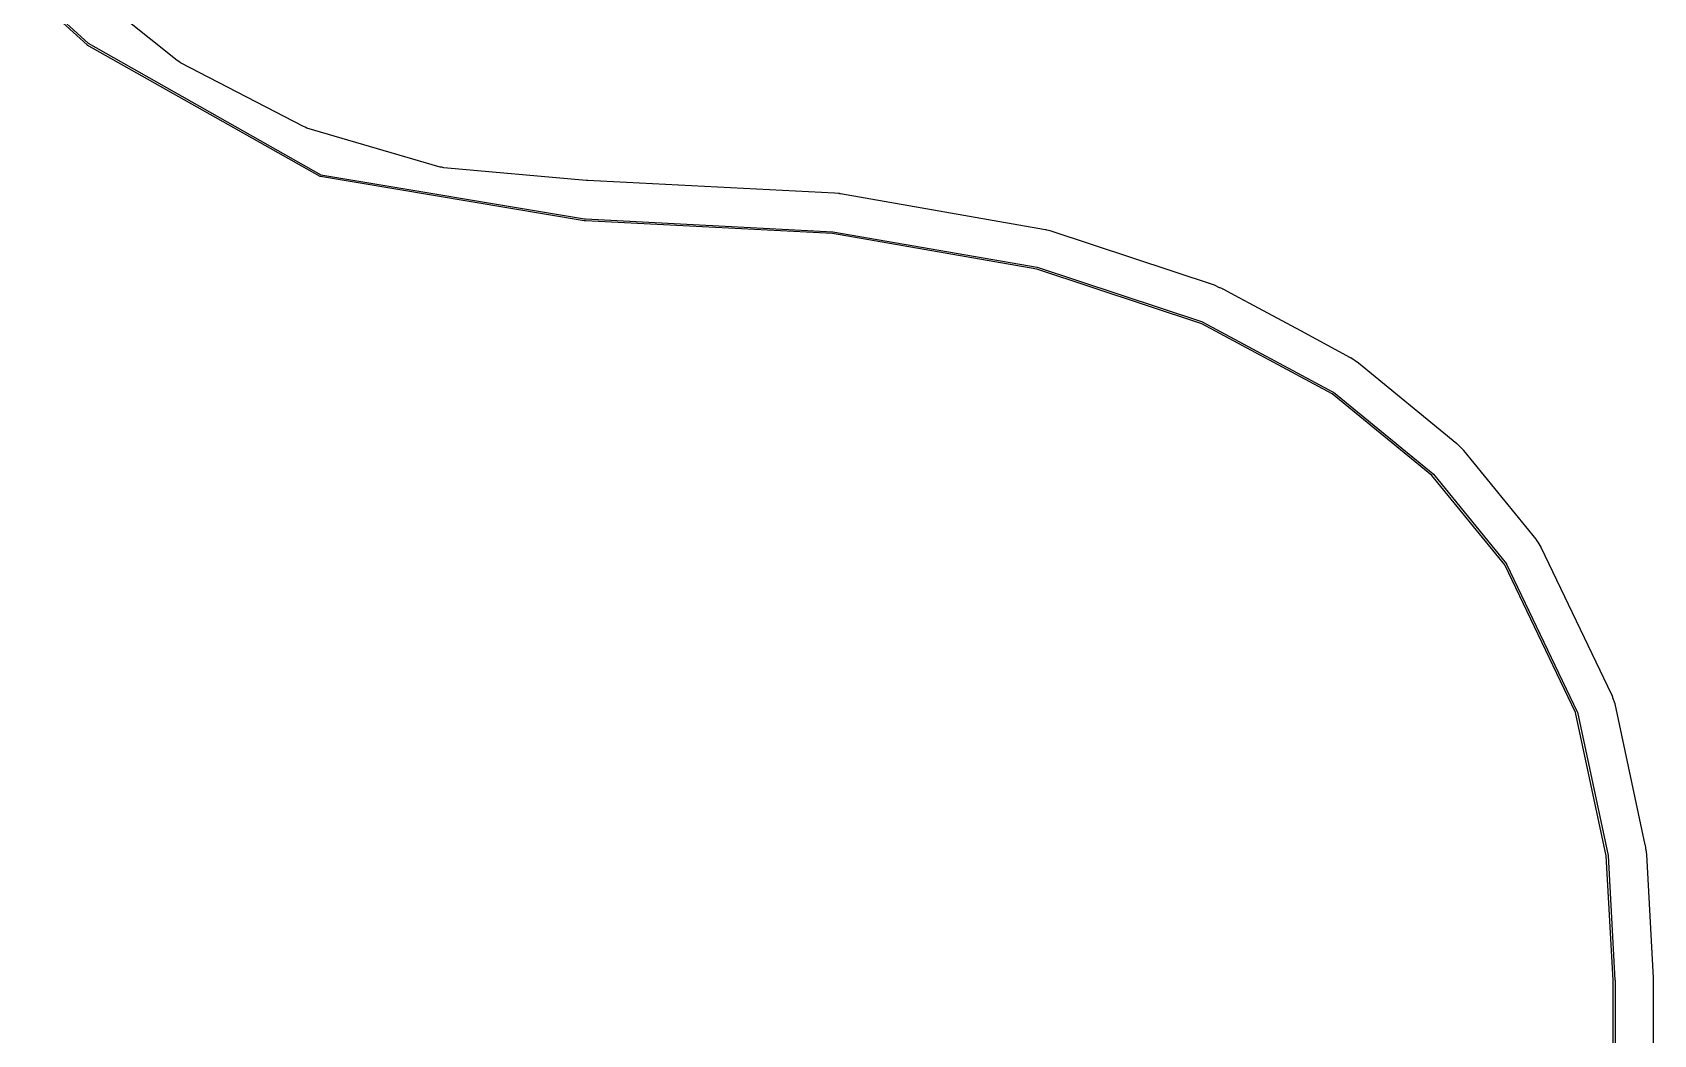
# Model space of a CAD drawing. Extents: x 69.6 to 139.6, y -158 to -61.
# Drawn here: x 73.37 to 81.79, y -105.31 to -100.11 of the extents above; entities that cross this region are included whole.
import ezdxf

# ---------------------------------------------------------------- set-up
doc = ezdxf.new("R2010")
doc.units = 0
doc.header["$MEASUREMENT"] = 0
doc.layers.add('BLACK', color=7, linetype='CONTINUOUS')

msp = doc.modelspace()

# ---------------------------------------------------------------- linework, layer by layer
at = {"layer": 'Black'}
for p, q in [((74.1241, -100.253), (73.5508, -99.7937)), ((73.656, -100.171), (73.3719, -99.9129)), ((73.3787, -99.9056), (73.6623, -100.163)), ((73.6564, -100.171), (73.656, -100.171)), ((73.6569, -100.172), (73.6564, -100.171)), ((74.866, -100.856), (73.6569, -100.172)), ((73.6623, -100.163), (74.8702, -100.847)), ((74.1326, -100.258), (74.1241, -100.253)), ((74.1404, -100.264), (74.1326, -100.258)), ((74.7798, -100.596), (74.1404, -100.264)), ((74.7892, -100.599), (74.7798, -100.596)), ((74.7979, -100.604), (74.7892, -100.599)), ((75.4898, -100.806), (74.7979, -100.604)), ((75.4996, -100.807), (75.4898, -100.806)), ((75.509, -100.81), (75.4996, -100.807)), ((74.8676, -100.856), (74.866, -100.856)), ((76.2378, -101.086), (74.8676, -100.856)), ((74.8702, -100.847), (76.2394, -101.076)), ((76.2486, -100.876), (75.509, -100.81)), ((76.2532, -100.875), (76.2486, -100.876)), ((76.2555, -100.876), (76.2532, -100.875)), ((77.5385, -100.941), (76.2555, -100.876)), ((77.5598, -100.944), (77.5385, -100.941)), ((77.564, -100.944), (77.5598, -100.944)), ((77.5649, -100.945), (77.564, -100.944)), ((77.5669, -100.945), (77.5649, -100.945)), ((77.5684, -100.945), (77.5669, -100.945)), ((77.5697, -100.945), (77.5684, -100.945)), ((78.6244, -101.13), (77.5697, -100.945)), ((76.2395, -101.086), (76.2378, -101.086)), ((76.2394, -101.076), (76.2411, -101.076)), ((76.2412, -101.085), (76.2395, -101.086)), ((76.2411, -101.076), (76.2418, -101.077)), ((76.2419, -101.084), (76.2412, -101.085)), ((76.2418, -101.077), (76.2421, -101.077)), ((76.2432, -101.085), (76.2419, -101.084)), ((76.2421, -101.077), (76.2437, -101.076)), ((76.2449, -101.086), (76.2432, -101.085)), ((76.2437, -101.076), (76.2454, -101.076)), ((77.5291, -101.152), (76.2449, -101.086)), ((76.2454, -101.076), (77.5299, -101.142)), ((77.5299, -101.142), (77.5302, -101.142)), ((77.5302, -101.142), (77.5305, -101.142)), ((77.5305, -101.142), (78.5916, -101.327)), ((78.635, -101.133), (78.6244, -101.13)), ((78.6381, -101.133), (78.635, -101.133)), ((78.641, -101.134), (78.6381, -101.133)), ((78.6598, -101.138), (78.641, -101.134)), ((79.5126, -101.42), (78.6598, -101.138)), ((78.5895, -101.336), (77.5291, -101.152)), ((79.4477, -101.621), (78.5895, -101.336)), ((78.5916, -101.327), (78.592, -101.327)), ((78.592, -101.327), (78.5923, -101.327)), ((78.5923, -101.327), (79.4512, -101.611)), ((79.5389, -101.433), (79.5126, -101.42)), ((79.5406, -101.433), (79.5389, -101.433)), ((79.5421, -101.434), (79.5406, -101.433)), ((79.5512, -101.438), (79.5421, -101.434)), ((79.554, -101.439), (79.5512, -101.438)), ((79.5558, -101.44), (79.554, -101.439)), ((79.5572, -101.441), (79.5558, -101.44)), ((79.6404, -101.486), (79.5572, -101.441)), ((79.693, -101.514), (79.6404, -101.486)), ((79.9604, -101.658), (79.693, -101.514)), ((80.1248, -101.984), (79.4477, -101.621)), ((79.4512, -101.611), (79.4516, -101.611)), ((79.4516, -101.611), (79.452, -101.612)), ((79.452, -101.612), (80.1299, -101.976)), ((80.2192, -101.797), (79.9604, -101.658)), ((79.9604, -101.658), (79.9604, -101.658)), ((80.2214, -101.798), (80.2192, -101.797)), ((80.2615, -101.825), (80.2214, -101.798)), ((80.7717, -102.244), (80.2615, -101.825)), ((80.6422, -102.409), (80.1248, -101.984)), ((80.1299, -101.976), (80.1303, -101.976)), ((80.1303, -101.976), (80.1308, -101.976)), ((80.1308, -101.976), (80.6489, -102.401)), ((80.7738, -102.245), (80.7717, -102.244)), ((80.8077, -102.279), (80.7738, -102.245)), ((81.1834, -102.74), (80.8077, -102.279)), ((81.0211, -102.874), (80.6422, -102.409)), ((80.6489, -102.401), (80.6492, -102.402)), ((80.6492, -102.402), (80.6496, -102.402)), ((80.6496, -102.402), (81.0292, -102.868)), ((81.1838, -102.741), (81.1834, -102.74)), ((81.1845, -102.741), (81.1838, -102.741)), ((81.1857, -102.743), (81.1845, -102.741)), ((81.192, -102.753), (81.1857, -102.743)), ((81.193, -102.754), (81.192, -102.753)), ((81.1935, -102.756), (81.193, -102.754)), ((81.2098, -102.781), (81.1935, -102.756)), ((81.2102, -102.783), (81.2098, -102.781)), ((81.5774, -103.549), (81.2102, -102.783)), ((81.3882, -103.641), (81.0211, -102.874)), ((81.0292, -102.868), (81.0295, -102.868)), ((81.0295, -102.868), (81.0298, -102.869)), ((81.0298, -102.869), (81.3975, -103.637)), ((81.5777, -103.55), (81.5774, -103.549)), ((81.5782, -103.551), (81.5777, -103.55)), ((81.5786, -103.551), (81.5782, -103.551)), ((81.5817, -103.561), (81.5786, -103.551)), ((81.5824, -103.562), (81.5817, -103.561)), ((81.5826, -103.564), (81.5824, -103.562)), ((81.5933, -103.595), (81.5826, -103.564)), ((81.5482, -104.385), (81.3882, -103.641)), ((81.3975, -103.637), (81.3976, -103.638)), ((81.3976, -103.638), (81.3978, -103.638)), ((81.3978, -103.638), (81.558, -104.384)), ((81.5934, -103.596), (81.5933, -103.595)), ((81.7506, -104.329), (81.5934, -103.596)), ((81.7512, -104.331), (81.7506, -104.329)), ((81.7513, -104.333), (81.7512, -104.331)), ((81.7529, -104.34), (81.7513, -104.333)), ((81.7539, -104.35), (81.7529, -104.34)), ((81.5833, -105.032), (81.5482, -104.385)), ((81.558, -104.384), (81.558, -104.384)), ((81.558, -104.384), (81.5581, -104.384)), ((81.5581, -104.384), (81.5932, -105.032)), ((81.7546, -104.352), (81.7539, -104.35)), ((81.7545, -104.355), (81.7546, -104.352)), ((81.7581, -104.378), (81.7545, -104.355)), ((81.7928, -105.019), (81.7581, -104.378)), ((81.7928, -105.02), (81.7928, -105.019)), ((81.5833, -145.032), (81.5833, -105.032)), ((81.5932, -105.032), (81.5932, -105.032)), ((81.5932, -105.032), (81.5933, -105.032)), ((81.5933, -105.032), (81.5933, -145.032)), ((81.7929, -105.021), (81.7928, -105.02)), ((81.7931, -105.025), (81.7929, -105.021)), ((81.7936, -105.027), (81.7931, -105.025)), ((81.7931, -105.035), (81.7933, -105.033)), ((81.7933, -105.037), (81.7931, -105.035)), ((81.7933, -105.032), (81.7934, -105.031)), ((81.7933, -105.033), (81.7933, -105.032)), ((81.7933, -145.03), (81.7933, -105.037)), ((81.7934, -105.031), (81.7937, -105.028)), ((81.7937, -105.028), (81.7936, -105.027))]:
    msp.add_line(p, q, dxfattribs=at)

doc.saveas('drawing.dxf')
